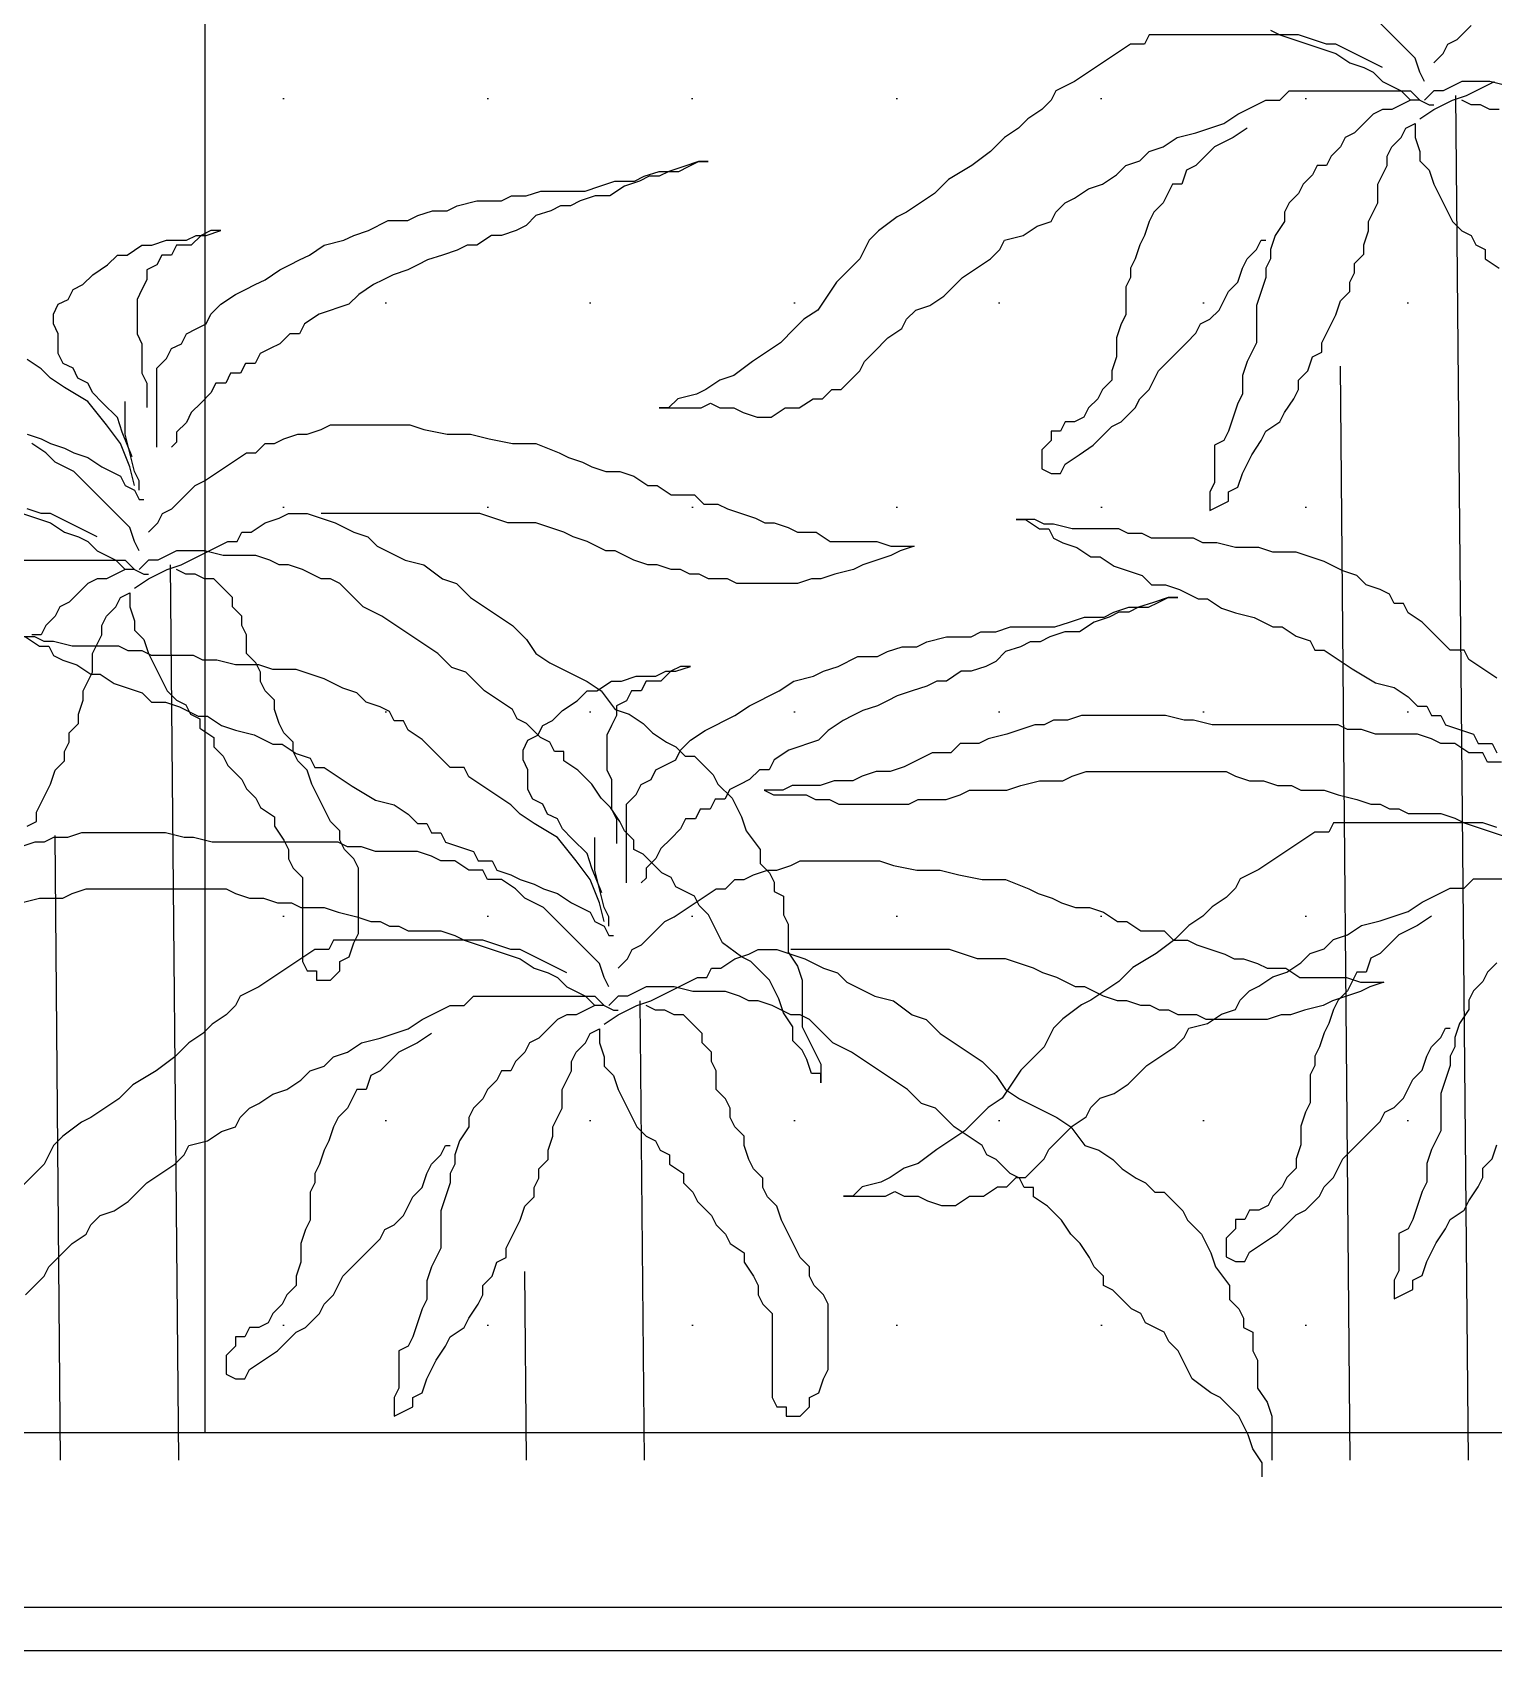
# Model space of a CAD drawing. Extents: x -206 to -86, y 71 to 127.
# Drawn here: x -122.224 to -121.554, y 92.57 to 93.312 of the extents above; entities that cross this region are included whole.
import ezdxf

# ---------------------------------------------------------------- set-up
doc = ezdxf.new("R2010")
doc.units = 0
doc.header["$MEASUREMENT"] = 0
for name, color, linetype in [('ALVENARIA', 7, 'CONTINUOUS'), ('HATCH', 30, 'CONTINUOUS'), ('JARDIM', 90, 'CONTINUOUS')]:
    doc.layers.add(name, color=color, linetype=linetype)

# ---------------------------------------------------------------- blocks, each defined once
blk = doc.blocks.new('A$C71A74D0B')
at = {"layer": 'JARDIM'}
for p, q in [((0.38524, 0.63119), (0.38953, 0.62905)), ((0.40759, 0.00756), (0.40176, 0.6333)), ((0.38953, 0.62905), (0.39167, 0.62905)), ((0.34876, 0.50924), (0.35307, 0.00756)), ((0.98086, 0.47799), (0.98086, 0.49297)), ((0.98514, 0.46088), (0.98086, 0.47799)), ((0.98729, 0.4566), (0.98514, 0.46088)), ((0.98729, 0.45232), (0.98729, 0.4566)), ((0.98514, 0.41595), (0.98943, 0.41381)), ((1.00548, 0.00756), (1.00166, 0.41806)), ((0.98943, 0.41381), (0.99157, 0.41381)), ((0.94866, 0.294), (0.95112, 0.00756)), ((1.19621, 0.27813), (1.19621, 0.2931)), ((1.20049, 0.26101), (1.19621, 0.27813)), ((1.20263, 0.25673), (1.20049, 0.26101)), ((1.20263, 0.25245), (1.20263, 0.25673)), ((1.20049, 0.21608), (1.20477, 0.21394)), ((1.21897, 0.00756), (1.21701, 0.21819)), ((1.20477, 0.21394), (1.20691, 0.21394)), ((1.16401, 0.09414), (1.16475, 0.00756))]:
    blk.add_line(p, q, dxfattribs=at)
for points in [[(0.38739, 0.63975), (0.38524, 0.64403), (0.3831, 0.65044), (0.37668, 0.65686), (0.3724, 0.66114), (0.36384, 0.6697)], [(0.31676, 0.66328), (0.32104, 0.66114), (0.32746, 0.659), (0.33388, 0.65686), (0.34672, 0.65258), (0.35314, 0.6483), (0.35956, 0.64617), (0.36384, 0.64403), (0.36812, 0.63975), (0.3724, 0.63761), (0.37668, 0.63547), (0.38096, 0.63119), (0.3724, 0.62691), (0.36812, 0.62691), (0.36384, 0.62477), (0.35956, 0.62049), (0.35528, 0.61621), (0.351, 0.61407), (0.34886, 0.60979), (0.34458, 0.60552), (0.34244, 0.60124), (0.33816, 0.60124), (0.33602, 0.59696), (0.33174, 0.59268), (0.3296, 0.5884), (0.32532, 0.58412), (0.32318, 0.57984), (0.32318, 0.57556)], [(0.39167, 0.6483), (0.39595, 0.65258), (0.39809, 0.65686), (0.40237, 0.659), (0.40879, 0.66542)], [(0.36812, 0.64617), (0.36384, 0.6483), (0.35956, 0.65044), (0.351, 0.65472), (0.34672, 0.65686), (0.34244, 0.65686), (0.33602, 0.659), (0.3296, 0.66114), (0.32104, 0.66114), (0.26111, 0.66114), (0.25897, 0.65686), (0.25255, 0.65686), (0.24613, 0.65258), (0.23971, 0.6483), (0.23329, 0.64403), (0.22687, 0.63975), (0.21831, 0.63547), (0.21617, 0.63119), (0.21188, 0.62691), (0.20546, 0.62263), (0.20118, 0.61835), (0.19476, 0.61407), (0.18834, 0.60766), (0.17978, 0.60124), (0.16908, 0.59482), (0.16266, 0.5884), (0.15624, 0.58412), (0.14982, 0.57984), (0.14554, 0.5777), (0.13698, 0.57128), (0.1327, 0.56701), (0.12841, 0.55845), (0.12413, 0.55417), (0.11771, 0.54775), (0.10915, 0.53491), (0.10273, 0.53064), (0.09845, 0.52636), (0.09203, 0.51994), (0.08561, 0.51566), (0.07919, 0.51138), (0.07063, 0.50496), (0.06421, 0.50282), (0.05779, 0.49854), (0.05351, 0.4964), (0.04495, 0.49426), (0.04066, 0.48999), (0.03638, 0.48999), (0.05565, 0.48999), (0.05993, 0.49213), (0.06421, 0.48999), (0.07063, 0.48999), (0.07491, 0.48785), (0.08133, 0.48571), (0.08775, 0.48571), (0.09417, 0.48999), (0.10059, 0.48999), (0.10701, 0.49426), (0.11129, 0.49426), (0.11557, 0.49854), (0.11985, 0.49854), (0.12413, 0.50282), (0.12841, 0.5071), (0.13056, 0.51138), (0.13484, 0.51566), (0.14126, 0.52208), (0.14768, 0.52636), (0.14982, 0.53064), (0.1541, 0.53491), (0.16052, 0.53705), (0.16694, 0.54133), (0.1755, 0.54989), (0.18192, 0.55417), (0.18834, 0.55845), (0.19262, 0.56273), (0.19476, 0.56701), (0.20332, 0.56915), (0.20974, 0.57342), (0.21617, 0.57556), (0.21831, 0.57984), (0.22259, 0.58412), (0.22687, 0.58626), (0.23329, 0.59054), (0.23971, 0.59268), (0.24613, 0.59696), (0.25041, 0.60124), (0.25683, 0.60338), (0.26111, 0.60766), (0.26753, 0.60979), (0.27395, 0.61407), (0.28251, 0.61621), (0.28893, 0.61835), (0.29535, 0.62049), (0.30178, 0.62477), (0.30606, 0.62691), (0.31462, 0.63119), (0.32104, 0.63119), (0.32532, 0.63547), (0.38096, 0.63547), (0.38524, 0.63119), (0.38096, 0.63119)], [(0.38524, 0.62263), (0.39167, 0.62691), (0.40023, 0.63119), (0.40665, 0.63333), (0.41521, 0.63761), (0.41949, 0.63975)], [(0.42591, 0.63761), (0.41735, 0.63975), (0.40451, 0.63975), (0.40023, 0.63761), (0.39595, 0.63547), (0.39167, 0.63547), (0.38739, 0.63119)], [(0.32318, 0.57556), (0.3189, 0.56915), (0.31676, 0.56273), (0.31676, 0.55845), (0.31462, 0.55417), (0.31462, 0.54989), (0.31034, 0.53705), (0.31034, 0.51994), (0.30606, 0.51138), (0.30392, 0.50496), (0.30392, 0.4964), (0.30178, 0.49213), (0.29963, 0.48571), (0.29749, 0.47929), (0.29535, 0.47501), (0.29107, 0.47287), (0.29107, 0.45575), (0.28893, 0.45148), (0.28893, 0.44292), (0.29321, 0.44506), (0.29749, 0.4472), (0.29749, 0.45148), (0.30178, 0.45362), (0.30392, 0.46003), (0.30606, 0.46431), (0.3082, 0.46859), (0.31248, 0.47501), (0.31462, 0.47929), (0.32104, 0.48357), (0.32318, 0.48785), (0.32746, 0.49426), (0.3296, 0.49854), (0.3296, 0.50282), (0.33388, 0.5071), (0.33602, 0.51352), (0.3403, 0.51566), (0.3403, 0.51994), (0.34672, 0.53277), (0.34886, 0.53919), (0.35314, 0.54347), (0.35314, 0.54775), (0.35528, 0.55203), (0.35528, 0.55631), (0.35956, 0.56059), (0.35956, 0.56487), (0.3617, 0.57128), (0.3617, 0.57556), (0.36598, 0.58412), (0.36598, 0.59268), (0.37026, 0.60124), (0.37026, 0.60552), (0.3724, 0.60979), (0.37668, 0.61407), (0.37882, 0.61835), (0.3831, 0.62049), (0.3831, 0.61407), (0.38524, 0.60766), (0.38524, 0.60338), (0.38953, 0.5991), (0.39167, 0.59268), (0.40023, 0.57556), (0.40451, 0.57128), (0.40879, 0.56915), (0.41093, 0.56487), (0.41521, 0.56273), (0.41521, 0.55845), (0.42163, 0.55417)], [(0.42163, 0.62691), (0.41735, 0.62691), (0.41307, 0.62905), (0.40879, 0.62905), (0.40451, 0.63119)], [(0.30606, 0.61835), (0.29963, 0.61407), (0.29107, 0.60979), (0.28679, 0.60552), (0.28251, 0.60124), (0.27823, 0.5991), (0.27609, 0.59268), (0.27181, 0.59268), (0.26753, 0.58412), (0.26325, 0.57984), (0.26111, 0.57556), (0.25897, 0.56915), (0.25683, 0.56487), (0.25469, 0.55845), (0.25255, 0.55417), (0.25255, 0.54989), (0.25041, 0.54561), (0.25041, 0.53277), (0.24827, 0.5285), (0.24613, 0.52208), (0.24613, 0.51352), (0.24399, 0.5071), (0.24399, 0.50282), (0.23971, 0.49854), (0.23757, 0.49426), (0.23329, 0.48999), (0.23115, 0.48571), (0.22687, 0.48357), (0.22259, 0.48357), (0.22045, 0.47929), (0.21617, 0.47929), (0.21617, 0.47501), (0.21188, 0.47073), (0.21188, 0.46217), (0.21617, 0.46003), (0.22045, 0.46003), (0.22259, 0.46431), (0.22901, 0.46859), (0.23543, 0.47287), (0.24399, 0.48143), (0.24827, 0.48357), (0.25469, 0.48999), (0.25683, 0.49426), (0.26111, 0.49854), (0.26325, 0.50282), (0.26539, 0.5071), (0.27395, 0.51566), (0.27823, 0.51994), (0.28251, 0.52422), (0.28465, 0.5285), (0.28893, 0.53064), (0.29321, 0.53491), (0.29749, 0.54347), (0.30178, 0.54775), (0.30392, 0.55417), (0.30606, 0.55845), (0.31034, 0.56273), (0.31248, 0.56701), (0.31462, 0.56701)], [(0.99535, 0.47208), (0.99535, 0.5082), (0.99986, 0.51271), (1.00212, 0.51722), (1.00664, 0.51948), (1.0089, 0.524), (1.01341, 0.52625), (1.01793, 0.52851), (1.02019, 0.53302), (1.0247, 0.53754), (1.03148, 0.54205), (1.03599, 0.54431), (1.04051, 0.54657), (1.04502, 0.54882), (1.0518, 0.55334), (1.05631, 0.5556), (1.06083, 0.55785), (1.06535, 0.56011), (1.07212, 0.56462), (1.08115, 0.56688), (1.08567, 0.56914), (1.09244, 0.5714), (1.10147, 0.57591), (1.1105, 0.57591), (1.11502, 0.57817), (1.12179, 0.58042), (1.12857, 0.58042), (1.13308, 0.58268), (1.14212, 0.58494), (1.15341, 0.58494), (1.15792, 0.5872), (1.1647, 0.5872), (1.17147, 0.58945), (1.19179, 0.58945), (1.19857, 0.59171), (1.20534, 0.59397), (1.21437, 0.59397), (1.21889, 0.59622), (1.22566, 0.59848), (1.23469, 0.59848), (1.23921, 0.60074), (1.24372, 0.60299), (1.24824, 0.60299), (1.24372, 0.60299), (1.23695, 0.60074), (1.23018, 0.59848), (1.22566, 0.59622), (1.22114, 0.59622), (1.21663, 0.59397), (1.20985, 0.59171), (1.20308, 0.5872), (1.19631, 0.5872), (1.18953, 0.58494), (1.18502, 0.58268), (1.1805, 0.58268), (1.17599, 0.58042), (1.16921, 0.57817), (1.1647, 0.57365), (1.16018, 0.5714), (1.15341, 0.56914), (1.14889, 0.56914), (1.14212, 0.56462), (1.1376, 0.56462), (1.13308, 0.56237), (1.12631, 0.56011), (1.11954, 0.55785), (1.11502, 0.5556), (1.1105, 0.55334), (1.10373, 0.55108), (1.09921, 0.54882), (1.0947, 0.54657), (1.08792, 0.54205), (1.08341, 0.53754), (1.06986, 0.53302), (1.06309, 0.52851), (1.06083, 0.524), (1.05631, 0.524), (1.0518, 0.51948), (1.04728, 0.51722), (1.04277, 0.51497), (1.04051, 0.51045), (1.03599, 0.51045), (1.03373, 0.50594), (1.02922, 0.50594), (1.02696, 0.50143), (1.02244, 0.50143), (1.02019, 0.49691), (1.01567, 0.4924), (1.01115, 0.48788), (1.0089, 0.48337), (1.00438, 0.47885), (1.00438, 0.47434), (1.00212, 0.47208)], [(0.98514, 0.45446), (0.983, 0.46302), (0.97872, 0.47371), (0.9723, 0.48227), (0.96374, 0.49297), (0.95304, 0.49939), (0.94662, 0.50367), (0.94234, 0.50795), (0.93592, 0.51222)], [(0.93592, 0.47799), (0.94234, 0.47585), (0.94662, 0.47371), (0.95304, 0.47157), (0.95732, 0.46944), (0.96374, 0.4673), (0.97016, 0.46302), (0.97444, 0.46088), (0.97872, 0.45874), (0.98086, 0.45446), (0.98514, 0.45232), (0.98729, 0.44804), (0.98943, 0.44804)], [(0.98406, 0.46757), (0.97954, 0.47885), (0.97728, 0.48563), (0.97051, 0.4924), (0.96599, 0.49691), (0.96374, 0.50143), (0.95922, 0.50368), (0.95696, 0.5082), (0.95245, 0.51045), (0.95019, 0.51497), (0.95019, 0.524), (0.94793, 0.52851), (0.94793, 0.53302), (0.95019, 0.53754), (0.95471, 0.5398), (0.95696, 0.54431), (0.96148, 0.54657), (0.96599, 0.55108), (0.97277, 0.5556), (0.97728, 0.56011), (0.9818, 0.56011), (0.98857, 0.56462), (0.99309, 0.56462), (0.99986, 0.56688), (1.0089, 0.56688), (1.01341, 0.56914), (1.01793, 0.56914), (1.0247, 0.5714), (1.02019, 0.5714), (1.01567, 0.56914), (1.01115, 0.56462), (1.00438, 0.56462), (1.00212, 0.56011), (0.99761, 0.56011), (0.99535, 0.5556), (0.99083, 0.55334), (0.99083, 0.54882), (0.98857, 0.54431), (0.98632, 0.5398), (0.98632, 0.524), (0.98857, 0.51948), (0.98857, 0.50594), (0.99083, 0.50143), (0.99083, 0.49014)], [(0.98729, 0.42451), (0.98514, 0.42879), (0.983, 0.4352), (0.97658, 0.44162), (0.9723, 0.4459), (0.96374, 0.45446), (0.95732, 0.46088), (0.94876, 0.46516), (0.94448, 0.46944), (0.93806, 0.47371)], [(0.93378, 0.44162), (0.94662, 0.43734), (0.95304, 0.43306), (0.95946, 0.43093), (0.96374, 0.42879), (0.96802, 0.42451), (0.9723, 0.42237), (0.97658, 0.42023), (0.98086, 0.41595), (0.9723, 0.41167), (0.96802, 0.41167), (0.96374, 0.40953), (0.95946, 0.40525), (0.95518, 0.40097), (0.9509, 0.39883), (0.94876, 0.39455), (0.94448, 0.39028), (0.94234, 0.386), (0.93806, 0.386)], [(0.99157, 0.43306), (0.99585, 0.43734), (0.99799, 0.44162), (1.00227, 0.44376), (1.00869, 0.45018), (1.01297, 0.45446), (1.01725, 0.4566), (1.02367, 0.46088), (1.03009, 0.46516), (1.03651, 0.46944), (1.04079, 0.46944), (1.04507, 0.47371), (1.04935, 0.47371), (1.05363, 0.47585), (1.06005, 0.47799), (1.06433, 0.47799), (1.07075, 0.48013), (1.07504, 0.48227), (1.11142, 0.48227), (1.11784, 0.48013), (1.12854, 0.47799), (1.13924, 0.47799), (1.1478, 0.47585), (1.1585, 0.47371), (1.16921, 0.47371), (1.17991, 0.46944), (1.18419, 0.4673), (1.19061, 0.46516), (1.19489, 0.46302), (1.20131, 0.46088), (1.20773, 0.46088), (1.21415, 0.45874), (1.22057, 0.45446), (1.22485, 0.45446), (1.23127, 0.45018), (1.24197, 0.45018), (1.24626, 0.4459), (1.25268, 0.4459), (1.25696, 0.44376), (1.26338, 0.44162), (1.2698, 0.43948), (1.27408, 0.43734), (1.27836, 0.43734), (1.28478, 0.4352), (1.28906, 0.43306), (1.29762, 0.43306), (1.30404, 0.42879), (1.32544, 0.42879), (1.33187, 0.42665), (1.34257, 0.42665), (1.33615, 0.42451), (1.33187, 0.42237), (1.32544, 0.42023), (1.31902, 0.41809), (1.31474, 0.41595), (1.30618, 0.41381), (1.29976, 0.41167), (1.29548, 0.41167), (1.28906, 0.40953), (1.26124, 0.40953), (1.25696, 0.41167), (1.2484, 0.41167), (1.24411, 0.41381), (1.23983, 0.41381), (1.23555, 0.41595), (1.23127, 0.41595), (1.22485, 0.41809), (1.22057, 0.41809), (1.21415, 0.42023), (1.20559, 0.42451), (1.20131, 0.42451), (1.19703, 0.42665), (1.19275, 0.42879), (1.18633, 0.43093), (1.18205, 0.43306), (1.17563, 0.4352), (1.16921, 0.43734), (1.15636, 0.43734), (1.14994, 0.43948), (1.14352, 0.44162), (1.07075, 0.44162)], [(0.96802, 0.43093), (0.96374, 0.43306), (0.95946, 0.4352), (0.9509, 0.43948), (0.94662, 0.44162), (0.94234, 0.44162), (0.93592, 0.44376)], [(0.92522, 0.42023), (0.98086, 0.42023), (0.98514, 0.41595), (0.98086, 0.41595)], [(0.42062, 0.36617), (0.4142, 0.37045), (0.40778, 0.37473), (0.40564, 0.379), (0.39922, 0.379), (0.39066, 0.38756), (0.38638, 0.39184), (0.37996, 0.39612), (0.37782, 0.4004), (0.37353, 0.4004), (0.37139, 0.40468), (0.36711, 0.40682), (0.36069, 0.40896), (0.35641, 0.41324), (0.34999, 0.41538), (0.34571, 0.41751), (0.34143, 0.41965), (0.33501, 0.42179), (0.32859, 0.42393), (0.31789, 0.42393), (0.31147, 0.42607), (0.30077, 0.42607), (0.29221, 0.42821), (0.28578, 0.42821), (0.2815, 0.43035), (0.26224, 0.43035), (0.25796, 0.43249), (0.25154, 0.43249), (0.24726, 0.43463), (0.22586, 0.43463), (0.2173, 0.43677), (0.21302, 0.43677), (0.20874, 0.43891), (0.20017, 0.43891), (0.20446, 0.43891), (0.21088, 0.43463), (0.21516, 0.43463), (0.2173, 0.43035), (0.22158, 0.42821), (0.228, 0.42607), (0.23442, 0.42179), (0.2387, 0.42179), (0.24512, 0.41751), (0.25154, 0.41538), (0.25796, 0.41324), (0.26224, 0.40896), (0.26866, 0.40896), (0.27508, 0.40682), (0.27936, 0.40468), (0.28364, 0.40254), (0.28793, 0.40254), (0.29435, 0.39826), (0.30077, 0.39612), (0.30933, 0.39398), (0.31789, 0.3897), (0.32217, 0.3897), (0.32859, 0.38542), (0.33501, 0.38328), (0.33715, 0.379), (0.34143, 0.379), (0.34785, 0.37473), (0.35427, 0.37045), (0.36497, 0.36403), (0.37353, 0.36189), (0.37996, 0.35761), (0.38424, 0.35333), (0.38852, 0.35333), (0.39066, 0.34905), (0.39494, 0.34905), (0.39708, 0.34477), (0.4035, 0.34263), (0.40992, 0.34049), (0.41206, 0.33622), (0.41848, 0.33622), (0.42062, 0.33194)], [(0.98514, 0.40739), (0.99157, 0.41167), (1.00013, 0.41595), (1.00655, 0.41809), (1.01511, 0.42237), (1.01939, 0.42451), (1.02795, 0.42879), (1.03223, 0.42879), (1.03437, 0.43306), (1.03865, 0.43306), (1.04507, 0.43734), (1.05149, 0.43948), (1.05577, 0.44162), (1.06433, 0.44162), (1.07075, 0.43948), (1.07718, 0.43734), (1.08574, 0.43306), (1.09216, 0.43093), (1.09644, 0.42665), (1.10072, 0.42451), (1.105, 0.42237), (1.10928, 0.42023), (1.11784, 0.41809), (1.1264, 0.41167), (1.13282, 0.40953), (1.13924, 0.40311), (1.14566, 0.39883), (1.1585, 0.39028), (1.16493, 0.38386), (1.16921, 0.37744), (1.17563, 0.37316), (1.18419, 0.36888), (1.19275, 0.3646), (1.19917, 0.36032), (1.20559, 0.35177), (1.21201, 0.34963), (1.21843, 0.34535), (1.22271, 0.34107), (1.22913, 0.33679), (1.23341, 0.33465), (1.23769, 0.33037), (1.24197, 0.33037), (1.24626, 0.32609), (1.25054, 0.32181), (1.25268, 0.31753), (1.2591, 0.31112), (1.26338, 0.30256), (1.26552, 0.29614), (1.27194, 0.28758), (1.27194, 0.28116), (1.27622, 0.27689), (1.27836, 0.27261), (1.27836, 0.26833), (1.28264, 0.26619), (1.28264, 0.25763), (1.28478, 0.25335), (1.28478, 0.24051), (1.28906, 0.2341), (1.2912, 0.22768), (1.2912, 0.20628), (1.29762, 0.19345), (1.29976, 0.18917), (1.29976, 0.18061), (1.29976, 0.18489), (1.29548, 0.18489), (1.29334, 0.19131), (1.2912, 0.19559), (1.28692, 0.19987), (1.28692, 0.20628), (1.28264, 0.2127), (1.2805, 0.21912), (1.27622, 0.22768), (1.27194, 0.23196), (1.26766, 0.23624), (1.26338, 0.23838), (1.25482, 0.24479), (1.2484, 0.25763), (1.24411, 0.26191), (1.24197, 0.26619), (1.23769, 0.26833), (1.23341, 0.27047), (1.23127, 0.27475), (1.22699, 0.27689), (1.21843, 0.28544), (1.21415, 0.28758), (1.21415, 0.29186), (1.20987, 0.29614), (1.20773, 0.30042), (1.20345, 0.30684), (1.19917, 0.31112), (1.19489, 0.31753), (1.18847, 0.32395), (1.18205, 0.32823), (1.18205, 0.33251), (1.17777, 0.33251), (1.17563, 0.33679), (1.17135, 0.33893), (1.16493, 0.34535), (1.16065, 0.34749), (1.1585, 0.35177), (1.14566, 0.36032), (1.14138, 0.3646), (1.1371, 0.36888), (1.13068, 0.37102), (1.12426, 0.37744), (1.11784, 0.38172), (1.11142, 0.386), (1.105, 0.39028), (1.09858, 0.39455), (1.09002, 0.39883), (1.08574, 0.40311), (1.07932, 0.40953), (1.07504, 0.41167), (1.07075, 0.41167), (1.06219, 0.41595), (1.05577, 0.41809), (1.05149, 0.41809), (1.04721, 0.42023), (1.04079, 0.42237), (1.02581, 0.42237), (1.01725, 0.42451), (1.00441, 0.42451), (1.00013, 0.42237), (0.99585, 0.42023), (0.99157, 0.42023), (0.98729, 0.41595)], [(0.93592, 0.29828), (0.9402, 0.30042), (0.9402, 0.3047), (0.94662, 0.31753), (0.94876, 0.32395), (0.95304, 0.32823), (0.95304, 0.33251), (0.95518, 0.33679), (0.95518, 0.34107), (0.95946, 0.34535), (0.95946, 0.34963), (0.9616, 0.35604), (0.9616, 0.36032), (0.96588, 0.36888), (0.96588, 0.37744), (0.97016, 0.386), (0.97016, 0.39028), (0.9723, 0.39455), (0.97658, 0.39883), (0.97872, 0.40311), (0.983, 0.40525), (0.983, 0.39883), (0.98514, 0.39242), (0.98514, 0.38814), (0.98943, 0.38386), (0.99157, 0.37744), (1.00013, 0.36032), (1.00441, 0.35604), (1.00869, 0.35391), (1.01083, 0.34963), (1.01511, 0.34749), (1.01511, 0.34321), (1.02153, 0.33893), (1.02153, 0.33465), (1.02581, 0.33037), (1.02795, 0.32609), (1.03437, 0.31967), (1.03651, 0.3154), (1.04079, 0.31112), (1.04293, 0.30684), (1.04935, 0.30256), (1.04935, 0.29828), (1.05363, 0.29186), (1.05577, 0.28758), (1.05577, 0.2833), (1.05791, 0.27902), (1.06219, 0.27475), (1.06219, 0.23624), (1.06433, 0.23196), (1.06861, 0.23196), (1.06861, 0.22768), (1.07504, 0.22768), (1.07932, 0.23196), (1.07932, 0.23624), (1.0836, 0.23838), (1.08574, 0.24479), (1.08788, 0.24907), (1.08788, 0.27902), (1.08574, 0.2833), (1.08146, 0.28758), (1.07932, 0.29186), (1.07932, 0.29614), (1.07504, 0.30042), (1.07289, 0.3047), (1.06647, 0.31753), (1.06433, 0.32395), (1.06005, 0.32823), (1.05791, 0.33251), (1.05791, 0.33679), (1.05363, 0.34107), (1.05149, 0.34535), (1.04935, 0.35177), (1.04935, 0.35604), (1.04507, 0.36032), (1.04293, 0.3646), (1.04293, 0.36888), (1.04079, 0.37316), (1.03651, 0.37744), (1.03651, 0.386), (1.03437, 0.39028), (1.03437, 0.39455), (1.03009, 0.39883), (1.03009, 0.40311), (1.02153, 0.41167), (1.01725, 0.41167), (1.01297, 0.41381), (1.00869, 0.41381), (1.00441, 0.41595)], [(1.2107, 0.27222), (1.2107, 0.30833), (1.21521, 0.31284), (1.21747, 0.31736), (1.22199, 0.31962), (1.22424, 0.32413), (1.22876, 0.32639), (1.23328, 0.32864), (1.23553, 0.33316), (1.24005, 0.33767), (1.24682, 0.34219), (1.25134, 0.34444), (1.25586, 0.3467), (1.26037, 0.34896), (1.26715, 0.35347), (1.27166, 0.35573), (1.27618, 0.35799), (1.28069, 0.36024), (1.28747, 0.36476), (1.2965, 0.36702), (1.30102, 0.36927), (1.30779, 0.37153), (1.31682, 0.37604), (1.32585, 0.37604), (1.33037, 0.3783), (1.33714, 0.38056), (1.34392, 0.38056), (1.34843, 0.38282), (1.35746, 0.38507), (1.36875, 0.38507), (1.37327, 0.38733), (1.38004, 0.38733), (1.38682, 0.38959), (1.40714, 0.38959), (1.41391, 0.39184), (1.42069, 0.3941), (1.42972, 0.3941), (1.43424, 0.39636), (1.44101, 0.39862), (1.45004, 0.39862), (1.45456, 0.40087), (1.45907, 0.40313), (1.46359, 0.40313), (1.45907, 0.40313), (1.4523, 0.40087), (1.44553, 0.39862), (1.44101, 0.39636), (1.43649, 0.39636), (1.43198, 0.3941), (1.4252, 0.39184), (1.41843, 0.38733), (1.41166, 0.38733), (1.40488, 0.38507), (1.40037, 0.38282), (1.39585, 0.38282), (1.39133, 0.38056), (1.38456, 0.3783), (1.38004, 0.37379), (1.37553, 0.37153), (1.36875, 0.36927), (1.36424, 0.36927), (1.35746, 0.36476), (1.35295, 0.36476), (1.34843, 0.3625), (1.34166, 0.36024), (1.33489, 0.35799), (1.33037, 0.35573), (1.32585, 0.35347), (1.31908, 0.35122), (1.31456, 0.34896), (1.31005, 0.3467), (1.30327, 0.34219), (1.29876, 0.33767), (1.28521, 0.33316), (1.27844, 0.32864), (1.27618, 0.32413), (1.27166, 0.32413), (1.26715, 0.31962), (1.26263, 0.31736), (1.25811, 0.3151), (1.25586, 0.31059), (1.25134, 0.31059), (1.24908, 0.30607), (1.24457, 0.30607), (1.24231, 0.30156), (1.23779, 0.30156), (1.23553, 0.29705), (1.23102, 0.29253), (1.2265, 0.28802), (1.22424, 0.2835), (1.21973, 0.27899), (1.21973, 0.27447), (1.21747, 0.27222)], [(1.20049, 0.25459), (1.19835, 0.26315), (1.19407, 0.27385), (1.18765, 0.28241), (1.17909, 0.2931), (1.16839, 0.29952), (1.16197, 0.3038), (1.15769, 0.30808), (1.15127, 0.31236), (1.14485, 0.31664), (1.13843, 0.32092), (1.13629, 0.32519), (1.12987, 0.32519), (1.1213, 0.33375), (1.11702, 0.33803), (1.1106, 0.34231), (1.10846, 0.34659), (1.10418, 0.34659), (1.10204, 0.35087), (1.09776, 0.35301), (1.09134, 0.35515), (1.08706, 0.35943), (1.08064, 0.36157), (1.07636, 0.3637), (1.07208, 0.36584), (1.06566, 0.36798), (1.05924, 0.37012), (1.04854, 0.37012), (1.04212, 0.37226), (1.03141, 0.37226), (1.02285, 0.3744), (1.01643, 0.3744), (1.01215, 0.37654), (0.99289, 0.37654), (0.98861, 0.37868), (0.98219, 0.37868), (0.97791, 0.38082), (0.95651, 0.38082), (0.94794, 0.38296), (0.94366, 0.38296), (0.93938, 0.3851), (0.93082, 0.3851)], [(0.9351, 0.3851), (0.94152, 0.38082), (0.9458, 0.38082), (0.94794, 0.37654), (0.95222, 0.3744), (0.95865, 0.37226), (0.96507, 0.36798), (0.96935, 0.36798), (0.97577, 0.3637), (0.98219, 0.36157), (0.98861, 0.35943), (0.99289, 0.35515), (0.99931, 0.35515), (1.00573, 0.35301), (1.01001, 0.35087), (1.01429, 0.34873), (1.01857, 0.34873), (1.02499, 0.34445), (1.03141, 0.34231), (1.03997, 0.34017), (1.04854, 0.33589), (1.05282, 0.33589), (1.05924, 0.33161), (1.06566, 0.32947), (1.0678, 0.32519), (1.07208, 0.32519), (1.0785, 0.32092), (1.08492, 0.31664), (1.09562, 0.31022), (1.10418, 0.30808), (1.1106, 0.3038), (1.11488, 0.29952), (1.11916, 0.29952), (1.1213, 0.29524), (1.12558, 0.29524), (1.12773, 0.29096), (1.13415, 0.28882), (1.14057, 0.28668), (1.14271, 0.28241), (1.14913, 0.28241), (1.15127, 0.27813), (1.15769, 0.27599), (1.16197, 0.27385), (1.16839, 0.27171), (1.17267, 0.26957), (1.17909, 0.26743), (1.18551, 0.26315), (1.18979, 0.26101), (1.19407, 0.25887), (1.19621, 0.25459), (1.20049, 0.25245), (1.20263, 0.24818), (1.20477, 0.24818)], [(1.19941, 0.2677), (1.19489, 0.27899), (1.19263, 0.28576), (1.18586, 0.29253), (1.18134, 0.29705), (1.17909, 0.30156), (1.17457, 0.30382), (1.17231, 0.30833), (1.1678, 0.31059), (1.16554, 0.3151), (1.16554, 0.32413), (1.16328, 0.32864), (1.16328, 0.33316), (1.16554, 0.33767), (1.17005, 0.33993), (1.17231, 0.34444), (1.17683, 0.3467), (1.18134, 0.35122), (1.18812, 0.35573), (1.19263, 0.36024), (1.19715, 0.36024), (1.20392, 0.36476), (1.20844, 0.36476), (1.21521, 0.36702), (1.22424, 0.36702), (1.22876, 0.36927), (1.23328, 0.36927), (1.24005, 0.37153), (1.23553, 0.37153), (1.23102, 0.36927), (1.2265, 0.36476), (1.21973, 0.36476), (1.21747, 0.36024), (1.21296, 0.36024), (1.2107, 0.35573), (1.20618, 0.35347), (1.20618, 0.34896), (1.20392, 0.34444), (1.20167, 0.33993), (1.20167, 0.32413), (1.20392, 0.31962), (1.20392, 0.30607), (1.20618, 0.30156), (1.20618, 0.29027)], [(0.42276, 0.32766), (0.41634, 0.32766), (0.4142, 0.33194), (0.40778, 0.33194), (0.40136, 0.33622), (0.39494, 0.33622), (0.39066, 0.33836), (0.38424, 0.34049), (0.36497, 0.34049), (0.35855, 0.34263), (0.35213, 0.34263), (0.34785, 0.34477), (0.29007, 0.34477), (0.2815, 0.34691), (0.27722, 0.34691), (0.26866, 0.34905), (0.23014, 0.34905), (0.22372, 0.34691), (0.2173, 0.34691), (0.21302, 0.34477), (0.20874, 0.34477), (0.20232, 0.34263), (0.19589, 0.34049), (0.18733, 0.33836), (0.18305, 0.33622), (0.17449, 0.33622), (0.17021, 0.33194), (0.16165, 0.33194), (0.15309, 0.32766), (0.14881, 0.32552), (0.14239, 0.32338), (0.13597, 0.32338), (0.12955, 0.32124), (0.12527, 0.3191), (0.11671, 0.3191), (0.11028, 0.31696), (0.09744, 0.31696), (0.09316, 0.31482), (0.0846, 0.31482), (0.08888, 0.31268), (0.10386, 0.31268), (0.10814, 0.31054), (0.11456, 0.31054), (0.11885, 0.3084), (0.15095, 0.3084), (0.15523, 0.31054), (0.16807, 0.31054), (0.17449, 0.31268), (0.17877, 0.31482), (0.19589, 0.31482), (0.20232, 0.31696), (0.21088, 0.3191), (0.22158, 0.3191), (0.22586, 0.32124), (0.23228, 0.32338), (0.29649, 0.32338), (0.30077, 0.32124), (0.30719, 0.3191), (0.31361, 0.3191), (0.32003, 0.31696), (0.32645, 0.31696), (0.33073, 0.31482), (0.34143, 0.31482), (0.34785, 0.31268), (0.35641, 0.31054), (0.36283, 0.3084), (0.36711, 0.3084), (0.37139, 0.30626), (0.37568, 0.30626), (0.37996, 0.30412), (0.39494, 0.30412), (0.40136, 0.30198), (0.40564, 0.29985), (0.41206, 0.29771), (0.41848, 0.29557), (0.43132, 0.29129)], [(0.42062, 0.23566), (0.41634, 0.23138), (0.4142, 0.2271), (0.40992, 0.22283), (0.40778, 0.21855), (0.40778, 0.21427)], [(0.42062, 0.29771), (0.4142, 0.29985), (0.40564, 0.29985), (0.34571, 0.29985), (0.34357, 0.29557), (0.33715, 0.29557), (0.33073, 0.29129), (0.32431, 0.28701), (0.31789, 0.28273), (0.31147, 0.27845), (0.30291, 0.27417), (0.30077, 0.26989), (0.29649, 0.26561), (0.29007, 0.26134), (0.28578, 0.25706), (0.27936, 0.25278), (0.27294, 0.24636), (0.26438, 0.23994), (0.25368, 0.23352), (0.24726, 0.2271), (0.24084, 0.22283), (0.23442, 0.21855), (0.23014, 0.21641), (0.22158, 0.20999), (0.2173, 0.20571), (0.21302, 0.19715), (0.20874, 0.19287), (0.20232, 0.18646), (0.19375, 0.17362), (0.18733, 0.16934), (0.18305, 0.16506), (0.17663, 0.15864), (0.17021, 0.15436), (0.16379, 0.15008), (0.15523, 0.14367), (0.14881, 0.14153), (0.14239, 0.13725), (0.13811, 0.13511), (0.12955, 0.13297), (0.12527, 0.12869), (0.12099, 0.12869), (0.14025, 0.12869), (0.14453, 0.13083), (0.14881, 0.12869), (0.15523, 0.12869), (0.15951, 0.12655), (0.16593, 0.12441), (0.17235, 0.12441), (0.17877, 0.12869), (0.18519, 0.12869), (0.19161, 0.13297), (0.19589, 0.13297), (0.20017, 0.13725), (0.20446, 0.13725), (0.20874, 0.14153), (0.21302, 0.14581), (0.21516, 0.15008), (0.21944, 0.15436), (0.22586, 0.16078), (0.23228, 0.16506), (0.23442, 0.16934), (0.2387, 0.17362), (0.24512, 0.17576), (0.25154, 0.18004), (0.2601, 0.18859), (0.26652, 0.19287), (0.27294, 0.19715), (0.27722, 0.20143), (0.27936, 0.20571), (0.28793, 0.20785), (0.29435, 0.21213), (0.30077, 0.21427), (0.30291, 0.21855), (0.30719, 0.22283), (0.31147, 0.22497), (0.31789, 0.22924), (0.32431, 0.23138), (0.33073, 0.23566), (0.33501, 0.23994), (0.34143, 0.24208), (0.34571, 0.24636), (0.35213, 0.2485), (0.35855, 0.25278), (0.36711, 0.25492), (0.37353, 0.25706), (0.37996, 0.2592), (0.38638, 0.26348), (0.39066, 0.26561), (0.39922, 0.26989), (0.40564, 0.26989), (0.40992, 0.27417), (0.46557, 0.27417)], [(1.20263, 0.22464), (1.20049, 0.22892), (1.19835, 0.23534), (1.19193, 0.24176), (1.18765, 0.24604), (1.17909, 0.25459), (1.17267, 0.26101), (1.16411, 0.26529), (1.15983, 0.26957), (1.15341, 0.27385), (1.14699, 0.27385), (1.14485, 0.27813), (1.13843, 0.27813), (1.13201, 0.28241), (1.12558, 0.28241), (1.1213, 0.28455), (1.11488, 0.28668), (1.09562, 0.28668), (1.0892, 0.28882), (1.08278, 0.28882), (1.0785, 0.29096), (1.02071, 0.29096), (1.01215, 0.2931), (1.00787, 0.2931), (0.99931, 0.29524), (0.96079, 0.29524), (0.95436, 0.2931), (0.94794, 0.2931), (0.94366, 0.29096), (0.93938, 0.29096), (0.93296, 0.28882)], [(0.93296, 0.26315), (0.94152, 0.26529), (0.95222, 0.26529), (0.95651, 0.26743), (0.96293, 0.26957), (1.02713, 0.26957), (1.03141, 0.26743), (1.03783, 0.26529), (1.04426, 0.26529), (1.05068, 0.26315), (1.0571, 0.26315), (1.06138, 0.26101), (1.07208, 0.26101), (1.0785, 0.25887), (1.08706, 0.25673), (1.09348, 0.25459), (1.09776, 0.25459), (1.10204, 0.25245), (1.10632, 0.25245), (1.1106, 0.25031), (1.12558, 0.25031), (1.13201, 0.24818), (1.13629, 0.24604), (1.14271, 0.2439), (1.14913, 0.24176), (1.16197, 0.23748), (1.16839, 0.2332), (1.17481, 0.23106), (1.17909, 0.22892), (1.18337, 0.22464), (1.18765, 0.2225), (1.19193, 0.22036), (1.19621, 0.21608), (1.18765, 0.2118), (1.18337, 0.2118), (1.17909, 0.20967), (1.17481, 0.20539), (1.17053, 0.20111), (1.16625, 0.19897), (1.16411, 0.19469), (1.15983, 0.19041), (1.15769, 0.18613), (1.15341, 0.18613), (1.15127, 0.18185), (1.14699, 0.17757), (1.14485, 0.17329), (1.14057, 0.16902), (1.13843, 0.16474), (1.13843, 0.16046)], [(1.20691, 0.2332), (1.21119, 0.23748), (1.21334, 0.24176), (1.21762, 0.2439), (1.22404, 0.25031), (1.22832, 0.25459), (1.2326, 0.25673), (1.23902, 0.26101), (1.24544, 0.26529), (1.25186, 0.26957), (1.25614, 0.26957), (1.26042, 0.27385), (1.2647, 0.27385), (1.26898, 0.27599), (1.2754, 0.27813), (1.27968, 0.27813), (1.2861, 0.28027), (1.29038, 0.28241), (1.32677, 0.28241), (1.33319, 0.28027), (1.34389, 0.27813), (1.35459, 0.27813), (1.36315, 0.27599), (1.37385, 0.27385), (1.38455, 0.27385), (1.39526, 0.26957), (1.39954, 0.26743), (1.40596, 0.26529), (1.41024, 0.26315), (1.41666, 0.26101), (1.42308, 0.26101), (1.4295, 0.25887), (1.43592, 0.25459), (1.4402, 0.25459), (1.44662, 0.25031), (1.45732, 0.25031), (1.4616, 0.24604), (1.46802, 0.24604), (1.47231, 0.2439), (1.47873, 0.24176), (1.48515, 0.23962), (1.48943, 0.23748), (1.49371, 0.23748), (1.50013, 0.23534), (1.50441, 0.2332), (1.51297, 0.2332), (1.51939, 0.22892), (1.54079, 0.22892), (1.54721, 0.22678), (1.55792, 0.22678), (1.55149, 0.22464), (1.54721, 0.2225), (1.54079, 0.22036), (1.53437, 0.21822), (1.53009, 0.21608), (1.52153, 0.21394), (1.51511, 0.2118), (1.51083, 0.2118), (1.50441, 0.20967), (1.47659, 0.20967), (1.47231, 0.2118), (1.46374, 0.2118), (1.45946, 0.21394), (1.45518, 0.21394), (1.4509, 0.21608), (1.44662, 0.21608), (1.4402, 0.21822), (1.43592, 0.21822), (1.4295, 0.22036), (1.42094, 0.22464), (1.41666, 0.22464), (1.41238, 0.22678), (1.4081, 0.22892), (1.40168, 0.23106), (1.3974, 0.2332), (1.39098, 0.23534), (1.38455, 0.23748), (1.37171, 0.23748), (1.36529, 0.23962), (1.35887, 0.24176), (1.2861, 0.24176)], [(0.40778, 0.21427), (0.4035, 0.20785), (0.40136, 0.20143), (0.40136, 0.19715), (0.39922, 0.19287), (0.39922, 0.18859), (0.39494, 0.17576), (0.39494, 0.15864), (0.39066, 0.15008), (0.38852, 0.14367), (0.38852, 0.13511), (0.38638, 0.13083), (0.38424, 0.12441), (0.3821, 0.11799), (0.37996, 0.11371), (0.37568, 0.11157), (0.37568, 0.09446), (0.37353, 0.09018), (0.37353, 0.08162), (0.37782, 0.08376), (0.3821, 0.0859), (0.3821, 0.09018), (0.38638, 0.09232), (0.38852, 0.09874), (0.39066, 0.10302), (0.3928, 0.1073), (0.39708, 0.11371), (0.39922, 0.11799), (0.40564, 0.12227), (0.40778, 0.12655), (0.41206, 0.13297), (0.4142, 0.13725), (0.4142, 0.14153), (0.41848, 0.14581), (0.42062, 0.15222)], [(0.39066, 0.25706), (0.38424, 0.25278), (0.37568, 0.2485), (0.37139, 0.24422), (0.36711, 0.23994), (0.36283, 0.2378), (0.36069, 0.23138), (0.35641, 0.23138), (0.35213, 0.22283), (0.34785, 0.21855), (0.34571, 0.21427), (0.34357, 0.20785), (0.34143, 0.20357), (0.33929, 0.19715), (0.33715, 0.19287), (0.33715, 0.18859), (0.33501, 0.18432), (0.33501, 0.17148), (0.33287, 0.1672), (0.33073, 0.16078), (0.33073, 0.15222), (0.32859, 0.14581), (0.32859, 0.14153), (0.32431, 0.13725), (0.32217, 0.13297), (0.31789, 0.12869), (0.31575, 0.12441), (0.31147, 0.12227), (0.30719, 0.12227), (0.30505, 0.11799), (0.30077, 0.11799), (0.30077, 0.11371), (0.29649, 0.10944), (0.29649, 0.10088), (0.30077, 0.09874), (0.30505, 0.09874), (0.30719, 0.10302), (0.31361, 0.1073), (0.32003, 0.11157), (0.32859, 0.12013), (0.33287, 0.12227), (0.33929, 0.12869), (0.34143, 0.13297), (0.34571, 0.13725), (0.34785, 0.14153), (0.34999, 0.14581), (0.35855, 0.15436), (0.36283, 0.15864), (0.36711, 0.16292), (0.36925, 0.1672), (0.37353, 0.16934), (0.37782, 0.17362), (0.3821, 0.18218), (0.38638, 0.18646), (0.38852, 0.19287), (0.39066, 0.19715), (0.39494, 0.20143), (0.39708, 0.20571), (0.39922, 0.20571)], [(1.18337, 0.23106), (1.17909, 0.2332), (1.17481, 0.23534), (1.16625, 0.23962), (1.16197, 0.24176), (1.15769, 0.24176), (1.15127, 0.2439), (1.14485, 0.24604), (1.13629, 0.24604), (1.07636, 0.24604), (1.07422, 0.24176), (1.0678, 0.24176), (1.06138, 0.23748), (1.05496, 0.2332), (1.04854, 0.22892), (1.04212, 0.22464), (1.03355, 0.22036), (1.03141, 0.21608), (1.02713, 0.2118), (1.02071, 0.20753), (1.01643, 0.20325), (1.01001, 0.19897), (1.00359, 0.19255), (0.99503, 0.18613), (0.98433, 0.17971), (0.97791, 0.17329), (0.97149, 0.16902), (0.96507, 0.16474), (0.96079, 0.1626), (0.95222, 0.15618), (0.94794, 0.1519), (0.94366, 0.14334), (0.93938, 0.13906), (0.93296, 0.13265)], [(0.9351, 0.08344), (0.93938, 0.08772), (0.94366, 0.092), (0.9458, 0.09627), (0.95008, 0.10055), (0.95651, 0.10697), (0.96293, 0.11125), (0.96507, 0.11553), (0.96935, 0.11981), (0.97577, 0.12195), (0.98219, 0.12623), (0.99075, 0.13478), (0.99717, 0.13906), (1.00359, 0.14334), (1.00787, 0.14762), (1.01001, 0.1519), (1.01857, 0.15404), (1.02499, 0.15832), (1.03141, 0.16046), (1.03355, 0.16474), (1.03783, 0.16902), (1.04212, 0.17116), (1.04854, 0.17543), (1.05496, 0.17757), (1.06138, 0.18185), (1.06566, 0.18613), (1.07208, 0.18827), (1.07636, 0.19255), (1.08278, 0.19469), (1.0892, 0.19897), (1.09776, 0.20111), (1.10418, 0.20325), (1.1106, 0.20539), (1.11702, 0.20967), (1.1213, 0.2118), (1.12987, 0.21608), (1.13629, 0.21608), (1.14057, 0.22036), (1.19621, 0.22036), (1.20049, 0.21608), (1.19621, 0.21608)], [(1.20049, 0.20753), (1.20691, 0.2118), (1.21548, 0.21608), (1.2219, 0.21822), (1.23046, 0.2225), (1.23474, 0.22464), (1.2433, 0.22892), (1.24758, 0.22892), (1.24972, 0.2332), (1.254, 0.2332), (1.26042, 0.23748), (1.26684, 0.23962), (1.27112, 0.24176), (1.27968, 0.24176), (1.2861, 0.23962), (1.29252, 0.23748), (1.30109, 0.2332), (1.30751, 0.23106), (1.31179, 0.22678), (1.31607, 0.22464), (1.32035, 0.2225), (1.32463, 0.22036), (1.33319, 0.21822), (1.34175, 0.2118), (1.34817, 0.20967), (1.35459, 0.20325), (1.36101, 0.19897), (1.37385, 0.19041), (1.38027, 0.18399), (1.38455, 0.17757), (1.39098, 0.17329), (1.39954, 0.16902), (1.4081, 0.16474), (1.41452, 0.16046), (1.42094, 0.1519), (1.42736, 0.14976), (1.43378, 0.14548), (1.43806, 0.1412), (1.44448, 0.13692), (1.44876, 0.13478), (1.45304, 0.13051), (1.45732, 0.13051), (1.4616, 0.12623), (1.46588, 0.12195), (1.46802, 0.11767), (1.47445, 0.11125), (1.47873, 0.10269), (1.48087, 0.09627), (1.48729, 0.08772), (1.48729, 0.0813), (1.49157, 0.07702), (1.49371, 0.07274), (1.49371, 0.06846), (1.49799, 0.06632), (1.49799, 0.05776), (1.50013, 0.05349), (1.50013, 0.04065), (1.50441, 0.03423), (1.50655, 0.02781), (1.50655, 0.00756)], [(1.50227, 0), (1.50227, 0.00642), (1.49799, 0.01284), (1.49585, 0.01925), (1.49157, 0.02781), (1.48729, 0.03209), (1.48301, 0.03637), (1.47873, 0.03851), (1.47016, 0.04493), (1.46374, 0.05776), (1.45946, 0.06204), (1.45732, 0.06632), (1.45304, 0.06846), (1.44876, 0.0706), (1.44662, 0.07488), (1.44234, 0.07702), (1.43378, 0.08558), (1.4295, 0.08772), (1.4295, 0.092), (1.42522, 0.09627), (1.42308, 0.10055), (1.4188, 0.10697), (1.41452, 0.11125), (1.41024, 0.11767), (1.40382, 0.12409), (1.3974, 0.12837), (1.3974, 0.13265), (1.39312, 0.13265), (1.39098, 0.13692), (1.3867, 0.13906), (1.38027, 0.14548), (1.37599, 0.14762), (1.37385, 0.1519), (1.36101, 0.16046), (1.35673, 0.16474), (1.35245, 0.16902), (1.34603, 0.17116), (1.33961, 0.17757), (1.33319, 0.18185), (1.32677, 0.18613), (1.32035, 0.19041), (1.31393, 0.19469), (1.30537, 0.19897), (1.30109, 0.20325), (1.29466, 0.20967), (1.29038, 0.2118), (1.2861, 0.2118), (1.27754, 0.21608), (1.27112, 0.21822), (1.26684, 0.21822), (1.26256, 0.22036), (1.25614, 0.2225), (1.24116, 0.2225), (1.2326, 0.22464), (1.21976, 0.22464), (1.21548, 0.2225), (1.21119, 0.22036), (1.20691, 0.22036), (1.20263, 0.21608)], [(1.13843, 0.16046), (1.13415, 0.15404), (1.13201, 0.14762), (1.13201, 0.14334), (1.12987, 0.13906), (1.12987, 0.13478), (1.12558, 0.12195), (1.12558, 0.10483), (1.1213, 0.09627), (1.11916, 0.08986), (1.11916, 0.0813), (1.11702, 0.07702), (1.11488, 0.0706), (1.11274, 0.06418), (1.1106, 0.0599), (1.10632, 0.05776), (1.10632, 0.04065), (1.10418, 0.03637), (1.10418, 0.02781), (1.10846, 0.02995), (1.11274, 0.03209), (1.11274, 0.03637), (1.11702, 0.03851), (1.11916, 0.04493), (1.1213, 0.04921), (1.12344, 0.05349), (1.12773, 0.0599), (1.12987, 0.06418), (1.13629, 0.06846), (1.13843, 0.07274), (1.14271, 0.07916), (1.14485, 0.08344), (1.14485, 0.08772), (1.14913, 0.092), (1.15127, 0.09841), (1.15555, 0.10055), (1.15555, 0.10483), (1.16197, 0.11767), (1.16411, 0.12409), (1.16839, 0.12837), (1.16839, 0.13265), (1.17053, 0.13692), (1.17053, 0.1412), (1.17481, 0.14548), (1.17481, 0.14976), (1.17695, 0.15618), (1.17695, 0.16046), (1.18123, 0.16902), (1.18123, 0.17757), (1.18551, 0.18613), (1.18551, 0.19041), (1.18765, 0.19469), (1.19193, 0.19897), (1.19407, 0.20325), (1.19835, 0.20539), (1.19835, 0.19897), (1.20049, 0.19255), (1.20049, 0.18827), (1.20477, 0.18399), (1.20691, 0.17757), (1.21548, 0.16046), (1.21976, 0.15618), (1.22404, 0.15404), (1.22618, 0.14976), (1.23046, 0.14762), (1.23046, 0.14334), (1.23688, 0.13906), (1.23688, 0.13478), (1.24116, 0.13051), (1.2433, 0.12623), (1.24972, 0.11981), (1.25186, 0.11553), (1.25614, 0.11125), (1.25828, 0.10697), (1.2647, 0.10269), (1.2647, 0.09841), (1.26898, 0.092), (1.27112, 0.08772), (1.27112, 0.08344), (1.27326, 0.07916), (1.27754, 0.07488), (1.27754, 0.03637), (1.27968, 0.03209), (1.28396, 0.03209), (1.28396, 0.02781), (1.29038, 0.02781), (1.29466, 0.03209), (1.29466, 0.03637), (1.29895, 0.03851), (1.30109, 0.04493), (1.30323, 0.04921), (1.30323, 0.07916), (1.30109, 0.08344), (1.2968, 0.08772), (1.29466, 0.092), (1.29466, 0.09627), (1.29038, 0.10055), (1.28824, 0.10483), (1.28182, 0.11767), (1.27968, 0.12409), (1.2754, 0.12837), (1.27326, 0.13265), (1.27326, 0.13692), (1.26898, 0.1412), (1.26684, 0.14548), (1.2647, 0.1519), (1.2647, 0.15618), (1.26042, 0.16046), (1.25828, 0.16474), (1.25828, 0.16902), (1.25614, 0.17329), (1.25186, 0.17757), (1.25186, 0.18613), (1.24972, 0.19041), (1.24972, 0.19469), (1.24544, 0.19897), (1.24544, 0.20325), (1.23688, 0.2118), (1.2326, 0.2118), (1.22832, 0.21394), (1.22404, 0.21394), (1.21976, 0.21608)], [(1.1213, 0.20325), (1.11488, 0.19897), (1.10632, 0.19469), (1.10204, 0.19041), (1.09776, 0.18613), (1.09348, 0.18399), (1.09134, 0.17757), (1.08706, 0.17757), (1.08278, 0.16902), (1.0785, 0.16474), (1.07636, 0.16046), (1.07422, 0.15404), (1.07208, 0.14976), (1.06994, 0.14334), (1.0678, 0.13906), (1.0678, 0.13478), (1.06566, 0.13051), (1.06566, 0.11767), (1.06352, 0.11339), (1.06138, 0.10697), (1.06138, 0.09841), (1.05924, 0.092), (1.05924, 0.08772), (1.05496, 0.08344), (1.05282, 0.07916), (1.04854, 0.07488), (1.0464, 0.0706), (1.04212, 0.06846), (1.03783, 0.06846), (1.03569, 0.06418), (1.03141, 0.06418), (1.03141, 0.0599), (1.02713, 0.05563), (1.02713, 0.04707), (1.03141, 0.04493), (1.03569, 0.04493), (1.03783, 0.04921), (1.04426, 0.05349), (1.05068, 0.05776), (1.05924, 0.06632), (1.06352, 0.06846), (1.06994, 0.07488), (1.07208, 0.07916), (1.07636, 0.08344), (1.0785, 0.08772), (1.08064, 0.092), (1.0892, 0.10055), (1.09348, 0.10483), (1.09776, 0.10911), (1.0999, 0.11339), (1.10418, 0.11553), (1.10846, 0.11981), (1.11274, 0.12837), (1.11702, 0.13265), (1.11916, 0.13906), (1.1213, 0.14334), (1.12558, 0.14762), (1.12773, 0.1519), (1.12987, 0.1519)]]:
    blk.add_lwpolyline(points, dxfattribs=at)

msp = doc.modelspace()

# ---------------------------------------------------------------- hatches: boundary and pattern name
at = {"layer": 'HATCH'}
h = msp.add_hatch(dxfattribs=at)
h.set_pattern_fill('DOTS', color=256, scale=1.5, style=0)
h.paths.add_polyline_path([(-122.24518, 97.14458), (-123.19518, 97.14458), (-123.19518, 96.10708), (-122.24518, 96.10708)])
h.paths.add_polyline_path([(-121.24518, 97.14458), (-122.14518, 97.14458), (-122.14518, 96.10708), (-121.24518, 96.10708)])
h.paths.add_polyline_path([(-120.24518, 96.10708), (-120.24518, 97.14458), (-121.14518, 97.14458), (-121.14518, 96.10708)])
h.paths.add_polyline_path([(-120.14518, 96.10708), (-119.19518, 96.10708), (-119.19518, 97.14458), (-120.14518, 97.14458)])
h.paths.add_polyline_path([(-120.14518, 94.93208), (-119.19518, 94.93208), (-119.19518, 96.00708), (-120.14518, 96.00708)])
h.paths.add_polyline_path([(-120.14518, 94.83208), (-120.14518, 93.75708), (-119.19518, 93.75708), (-119.19518, 94.83208)])
h.paths.add_polyline_path([(-120.14518, 93.65708), (-120.14518, 92.66958), (-119.19518, 92.66958), (-119.19518, 93.65708)])
h.paths.add_polyline_path([(-121.14518, 92.66958), (-120.24518, 92.66958), (-120.24518, 93.65708), (-121.14518, 93.65708)])
h.paths.add_polyline_path([(-121.14518, 93.75708), (-120.24518, 93.75708), (-120.24518, 94.83208), (-121.14518, 94.83208)])
h.paths.add_polyline_path([(-121.14518, 96.00708), (-121.14518, 94.93208), (-120.24518, 94.93208), (-120.24518, 96.00708)])
h.paths.add_polyline_path([(-122.14518, 94.93208), (-121.24518, 94.93208), (-121.24518, 96.00708), (-122.14518, 96.00708)])
h.paths.add_polyline_path([(-122.14518, 93.75708), (-121.24518, 93.75708), (-121.24518, 94.83208), (-122.14518, 94.83208)])
h.paths.add_polyline_path([(-122.14518, 92.66958), (-121.24518, 92.66958), (-121.24518, 93.65708), (-122.14518, 93.65708)])
h.paths.add_polyline_path([(-122.24518, 93.65708), (-123.19518, 93.65708), (-123.19518, 92.66958), (-122.24518, 92.66958)])
h.paths.add_polyline_path([(-122.24518, 94.83208), (-123.19518, 94.83208), (-123.19518, 93.75708), (-122.24518, 93.75708)])
h.paths.add_polyline_path([(-122.24518, 96.00708), (-123.19518, 96.00708), (-123.19518, 94.93208), (-122.24518, 94.93208)])

# ---------------------------------------------------------------- linework, layer by layer
at = {"layer": 'ALVENARIA'}
for p, q in [((-135.25454, 92.66958), (-118.05371, 92.66958)), ((-135.25454, 92.58958), (-118.05371, 92.58958)), ((-135.25454, 92.56958), (-118.05371, 92.56958))]:
    msp.add_line(p, q, dxfattribs=at)
at = {"layer": 'HATCH'}
msp.add_line((-122.14518, 92.66958), (-122.14518, 93.65708), dxfattribs=at)

# ---------------------------------------------------------------- block references
at = {"layer": 'JARDIM'}
for p in [(-123.16273, 92.64932), (-121.97348, 92.64932)]:
    msp.add_blockref('A$C71A74D0B', p, dxfattribs=at)

doc.saveas('drawing.dxf')
